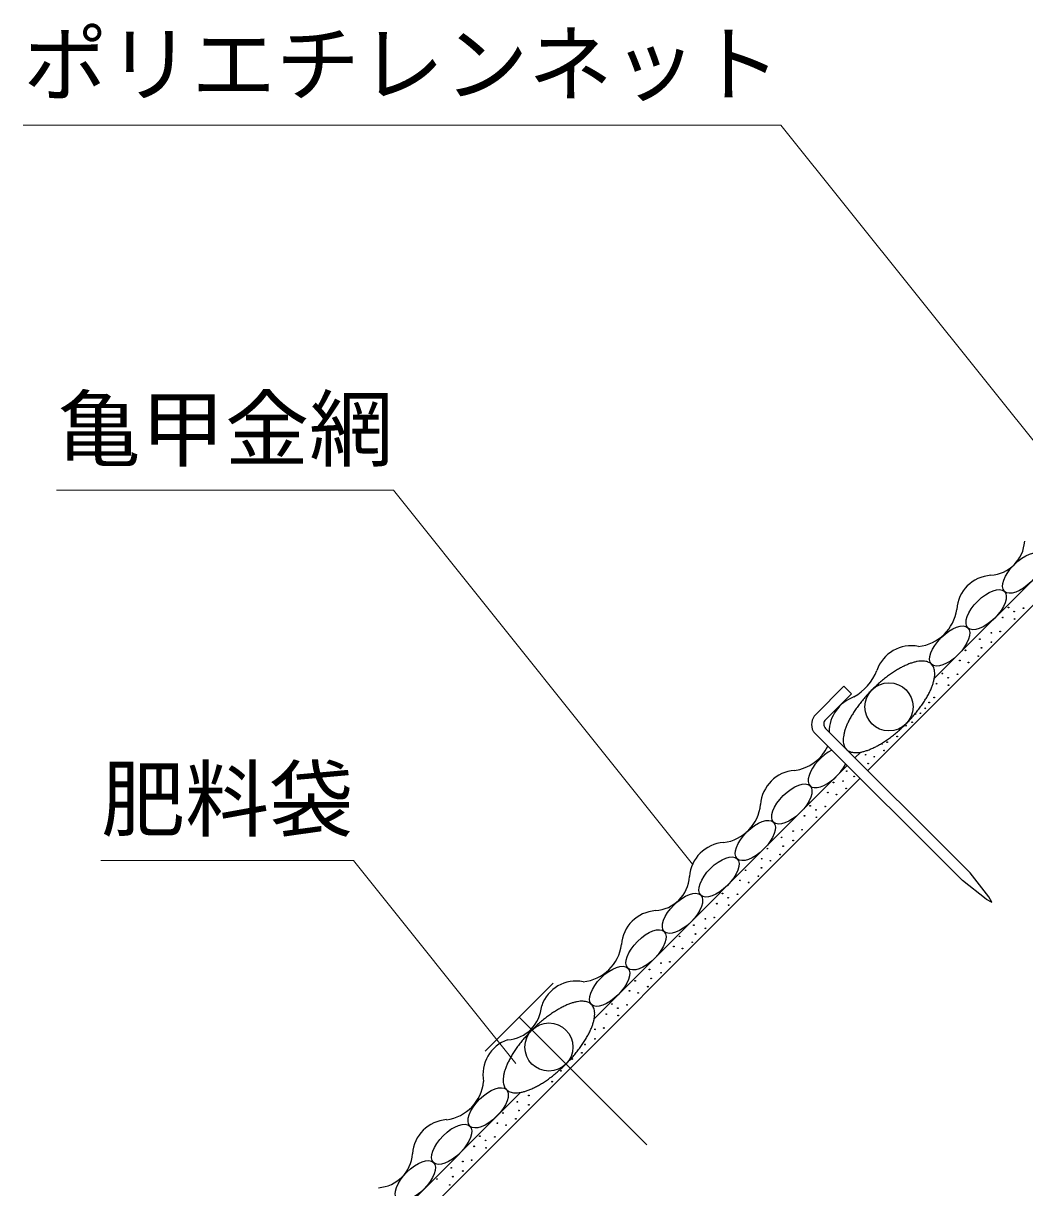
# Model space of a CAD drawing. Units: millimetres, scale not verified. Extents: x 200 to 8200, y 200 to 5838.
# Drawn here: x 1444 to 2277, y 2611 to 3579 of the extents above; entities that cross this region are included whole.
import ezdxf
from ezdxf.enums import TextEntityAlignment as Align

# ---------------------------------------------------------------- set-up
doc = ezdxf.new("R2010")
doc.units = ezdxf.units.MM
doc.header["$LTSCALE"] = 20
doc.layers.add('C-STR', color=7, linetype='Continuous', lineweight=25)
doc.layers.add('C-STR-HTXT', color=1, linetype='Continuous', lineweight=13)
doc.styles.add('ＭＳ ゴシック', font='')
doc.styles.get('ＭＳ ゴシック').set_extended_font_data('MS Gothic')

msp = doc.modelspace()

# ---------------------------------------------------------------- linework, layer by layer
at = {"layer": 'C-STR'}
for p, q in [((2146.15, 2957.87), (2705.38, 3517.09)), ((2201.52, 3034.45), (2423.13, 3256.06)), ((2102.9, 3004.66), (2126.19, 3027.97)), ((2132.56, 3021.6), (2111.31, 3000.34)), ((2132.56, 3021.6), (2126.19, 3027.97)), ((2111.01, 2993), (2231.25, 2872.82)), ((2101.33, 2989.95), (2224.89, 2866.46)), ((2135.55, 2968.48), (2140.28, 2973.21)), ((1918.68, 2751.61), (2129.08, 2962.01)), ((1580.47, 2392.19), (2139.69, 2951.41)), ((2244.69, 2850.91), (2224.89, 2866.46)), ((2246.81, 2853.03), (2231.25, 2872.82)), ((2244.69, 2850.91), (2249.29, 2848.43)), ((2249.29, 2848.43), (2246.81, 2853.03)), ((1884.52, 2781.09), (1827.96, 2724.53)), ((1962.31, 2646.74), (1856.24, 2752.81)), ((1635.84, 2468.77), (1857.44, 2690.37))]:
    msp.add_line(p, q, dxfattribs=at)
for centre in [(2263.14, 3093.51), (2267.97, 3090.05), (2275.67, 3092.91), (2258.42, 3085.11), (2268.31, 3083.93), (2248.97, 3072.49), (2256.35, 3073.58), (2239.41, 3067.2), (2240.71, 3059.9), (2248.98, 3064.6), (2222.8, 3049.49), (2227.52, 3057.89), (2238.08, 3053), (2230.01, 3047.81), (2203.47, 3030.17), (2208.2, 3038.57), (2213.02, 3035.1), (2220.73, 3037.96), (2213.36, 3028.98), (2197.3, 3014.53), (2201.4, 3018.63), (2185.77, 3004.95), (2189.93, 3005.55), (2194.03, 3009.65), (2177.97, 2995.21), (2183.14, 2998.05), (2162.34, 2981.52), (2170.61, 2986.23), (2158.07, 2980.15), (2159.71, 2974.62), (2144.42, 2971.11), (2146.45, 2963.68), (2151.63, 2969.43), (2128.66, 2957.44), (2134.87, 2953.08), (2117.62, 2947.99), (2125.6, 2949.19), (2128.19, 2943.1), (2112.9, 2939.59), (2120.11, 2937.91), (2098.3, 2928.67), (2103.12, 2925.2), (2110.83, 2928.06), (2093.57, 2920.27), (2103.46, 2919.08), (2084.13, 2907.64), (2091.5, 2908.73), (2074.56, 2902.36), (2075.87, 2895.05), (2084.13, 2899.75), (2057.95, 2884.64), (2062.67, 2893.04), (2073.24, 2888.15), (2044.63, 2875), (2057.83, 2877.01), (2065.16, 2882.96), (2039.91, 2866.6), (2055.2, 2870.11), (2025.31, 2855.68), (2047.12, 2864.92), (2020.59, 2847.28), (2030.13, 2852.21), (2030.47, 2846.09), (2037.84, 2855.07), (2001.57, 2829.37), (2011.14, 2834.65), (2011.15, 2826.77), (2018.51, 2835.75), (1989.69, 2820.06), (2002.88, 2822.06), (1984.96, 2811.66), (1992.17, 2809.97), (2000.25, 2815.16), (1974.23, 2797.74), (1981.6, 2798.84), (1964.66, 2792.46), (1974.23, 2789.86), (1952.77, 2783.14), (1963.34, 2778.25), (1965.97, 2785.15), (1948.05, 2774.74), (1955.26, 2773.06), (1933.45, 2763.82), (1938.27, 2760.35), (1945.98, 2763.21), (1928.73, 2755.42), (1938.61, 2754.23), (1919.28, 2742.79), (1926.65, 2743.89), (1911.02, 2730.2), (1919.29, 2734.91), (1908.39, 2723.3), (1900.31, 2718.11), (1891.03, 2708.26), (1883.66, 2699.28), (1854.76, 2682.56), (1864.33, 2687.84), (1842.88, 2673.25), (1856.07, 2675.25), (1864.34, 2679.96), (1838.15, 2664.85), (1845.36, 2663.16), (1853.44, 2668.35), (1823.55, 2653.92), (1836.08, 2653.31), (1818.83, 2645.52), (1828.37, 2650.46), (1828.71, 2644.33), (1809.38, 2632.89), (1816.75, 2633.99), (1799.81, 2627.61), (1809.39, 2625.01), (1787.93, 2618.3), (1801.12, 2620.3), (1798.49, 2613.4)]:
    msp.add_circle(centre, 0.3, dxfattribs=at)
at = {"layer": 'C-STR', "color": 3}
for centre in [(2163.83, 3010.9), (1880.99, 2728.06)]:
    msp.add_circle(centre, 20, dxfattribs=at)
at = {"layer": 'C-STR', "color": 1}
for centre, radius, start, end in [((2246.35, 3150.58), 30.42, 273.88791, 356.11209), ((2250.48, 3089.89), 30.42, 93.88791, 176.11209), ((2184.7, 3096.68), 35.75, 275.92465, 352.39909), ((2182.53, 3031.28), 30.42, 78.88791, 161.11209), ((2113.53, 3056.84), 43.18, 299.20157, 338.6594), ((2145.64, 2989.46), 31.68, 110.40143, 178.94254), ((2080.6, 2993.49), 35.75, 277.60091, 334.87915), ((2087.39, 2927.72), 30.42, 93.88791, 176.11209), ((2021.49, 2933.47), 35.75, 277.60091, 354.07535), ((2028.28, 2867.69), 30.42, 93.88791, 176.11209), ((1967.58, 2871.81), 30.42, 273.88791, 356.11209), ((1971.71, 2811.12), 30.42, 93.88791, 176.11209), ((1905.93, 2817.91), 35.75, 275.92465, 352.39909), ((1903.76, 2752.51), 30.42, 78.88791, 161.11209), ((1844.63, 2764.42), 30.42, 273.88791, 356.11209), ((1856.54, 2705.29), 30.42, 108.88791, 191.11209), ((1791.14, 2703.12), 35.75, 277.60091, 354.07535), ((1797.93, 2637.34), 30.42, 93.88791, 176.11209), ((1737.24, 2641.47), 30.42, 273.88791, 356.11209)]:
    msp.add_arc(centre, radius, start, end, dxfattribs=at)
at = {"layer": 'C-STR'}
for centre, radius, start, end in [((2218.07, 2962.74), 92.09, 122.008, 124.46712), ((2212.49, 2971.76), 81.48, 119.36878, 122.03862), ((2207.14, 2981.35), 70.5, 116.46608, 119.4082), ((2202.34, 2991.12), 59.61, 113.22417, 116.51678), ((2198.29, 3000.7), 49.22, 109.54574, 113.28947), ((2195.15, 3009.7), 39.68, 105.3049, 109.62992), ((2192.99, 3017.84), 31.26, 100.33954, 105.41315), ((2191.77, 3024.85), 24.14, 94.44603, 100.47713), ((2191.38, 3030.58), 18.4, 87.38455, 94.61565), ((2191.63, 3034.96), 14.02, 78.91358, 87.5801), ((2192.26, 3037.99), 10.93, 68.88374, 79.10992), ((2192.98, 3039.78), 8.99, 57.40605, 69.02993), ((2193.46, 3040.53), 8.1, 45.01549, 57.44312), ((2193.4, 3040.48), 8.18, 32.61788, 44.9235), ((2192.49, 3039.94), 9.24, 21.12586, 32.43816), ((2190.5, 3039.21), 11.36, 11.08473, 20.92162), ((2187.25, 3038.62), 14.66, 2.60859, 10.89773), ((2236.02, 2938.86), 121.98, 130.96843, 133.00263), ((2232.88, 2942.51), 117.17, 128.88707, 130.9777), ((2228.62, 2947.83), 110.36, 126.7233, 128.90037), ((2223.57, 2954.66), 101.86, 124.44349, 126.74129), ((2161.18, 3042.68), 41.2, 340.4498, 344.61538), ((2169.48, 3040.36), 32.58, 344.68939, 349.55791), ((2176.7, 3038.98), 25.23, 349.65344, 355.42339), ((2182.65, 3038.47), 19.26, 355.54611, 2.45369), ((2236.31, 2938.32), 122.57, 137.00225, 139.02669), ((2237.9, 2936.83), 124.75, 134.9996, 137.00147), ((2237.76, 2936.98), 124.55, 132.99693, 135.002), ((2132.66, 3055.08), 72.34, 330.62913, 333.49659), ((2142.43, 3050.16), 61.4, 333.53125, 336.7278), ((2152.06, 3045.98), 50.9, 336.77238, 340.39241), ((2221.31, 2950.28), 103.38, 143.27556, 145.53966), ((2227.9, 2945.34), 111.62, 141.11195, 143.26438), ((2232.95, 2941.24), 118.12, 139.03069, 141.10453), ((2106.35, 3071.52), 103.38, 323.27556, 325.53966), ((2114.25, 3066.08), 93.79, 325.55516, 327.96972), ((2123.13, 3060.48), 83.28, 327.99034, 330.60227), ((2111.58, 2996.21), 12.12, 135.76262, 207.21038), ((2195.01, 2966.73), 72.34, 150.62913, 153.49659), ((2204.53, 2961.33), 83.28, 147.99034, 150.60227), ((2213.42, 2955.73), 93.79, 145.55516, 147.96972), ((2091.35, 3083.49), 122.57, 317.00225, 319.02669), ((2094.71, 3080.56), 118.12, 319.03069, 321.10453), ((2099.76, 3076.47), 111.62, 321.11195, 323.26438), ((2114.54, 2996.53), 5, 130.34108, 225.01704), ((2166.48, 2979.12), 41.2, 160.4498, 164.61538), ((2175.61, 2975.83), 50.9, 156.77238, 160.39241), ((2185.24, 2971.64), 61.4, 153.53125, 156.7278), ((2091.64, 3082.94), 121.98, 310.96843, 313.00263), ((2089.9, 3084.83), 124.55, 312.99693, 315.002), ((2089.76, 3084.97), 124.75, 314.9996, 317.00147), ((2110.88, 2997.4), 12.12, 213.77174, 217.96511), ((2145.01, 2983.34), 19.26, 175.54611, 182.45369), ((2140.41, 2983.18), 14.66, 182.60859, 190.89773), ((2150.96, 2982.82), 25.23, 169.65344, 175.42339), ((2158.18, 2981.45), 32.58, 164.68939, 169.55791), ((2109.59, 3059.07), 92.09, 302.008, 304.46712), ((2104.09, 3067.15), 101.86, 304.44349, 306.74129), ((2099.04, 3073.98), 110.36, 306.7233, 308.90037), ((2094.78, 3079.3), 117.17, 308.88707, 310.9777), ((2137.17, 2982.6), 11.36, 191.08473, 200.92162), ((2135.18, 2981.87), 9.24, 201.12586, 221.69994), ((2134.2, 2981.28), 8.1, 225.01549, 237.44312), ((2134.69, 2982.03), 8.99, 237.40605, 249.02993), ((2135.41, 2983.82), 10.93, 248.88374, 259.10992), ((2136.04, 2986.85), 14.02, 258.91358, 267.5801), ((2136.28, 2991.22), 18.4, 267.38455, 274.61565), ((2135.89, 2996.95), 24.14, 274.44603, 280.47713), ((2134.67, 3003.97), 31.26, 280.33954, 285.41315), ((2132.51, 3012.1), 39.68, 285.3049, 289.62992), ((2129.37, 3021.11), 49.22, 289.54574, 293.28947), ((2125.33, 3030.68), 59.61, 293.22417, 296.51678), ((2120.52, 3040.46), 70.5, 296.46608, 299.4082), ((2115.18, 3050.05), 81.48, 299.36878, 302.03862), ((1929.64, 2688.92), 81.48, 119.36878, 122.03862), ((1924.3, 2698.51), 70.5, 116.46608, 119.4082), ((1919.5, 2708.28), 59.61, 113.22417, 116.51678), ((1915.45, 2717.85), 49.22, 109.54574, 113.28947), ((1912.31, 2726.86), 39.68, 105.3049, 109.62992), ((1910.15, 2735), 31.26, 100.33954, 105.41315), ((1908.93, 2742.01), 24.14, 94.44603, 100.47713), ((1908.54, 2747.74), 18.4, 87.38455, 94.61565), ((1908.78, 2752.11), 14.02, 78.91358, 87.5801), ((1909.41, 2755.14), 10.93, 68.88374, 79.10992), ((1910.13, 2756.94), 8.99, 57.40605, 69.02993), ((1910.62, 2757.69), 8.1, 45.01549, 57.44312), ((1910.55, 2757.64), 8.18, 32.61788, 44.9235), ((1909.64, 2757.09), 9.24, 21.12586, 32.43816), ((1907.65, 2756.37), 11.36, 11.08473, 20.92162), ((1950.04, 2659.67), 117.17, 128.88707, 130.9777), ((1945.78, 2664.99), 110.36, 126.7233, 128.90037), ((1940.73, 2671.82), 101.86, 124.44349, 126.74129), ((1935.23, 2679.9), 92.09, 122.008, 124.46712), ((1886.64, 2757.51), 32.58, 344.68939, 349.55791), ((1893.86, 2756.14), 25.23, 349.65344, 355.42339), ((1904.41, 2755.78), 14.66, 2.60859, 10.89773), ((1899.81, 2755.62), 19.26, 355.54611, 2.45369), ((1955.06, 2653.99), 124.75, 134.9996, 137.00147), ((1954.92, 2654.14), 124.55, 132.99693, 135.002), ((1953.18, 2656.02), 121.98, 130.96843, 133.00263), ((1849.81, 2772.23), 72.34, 330.62913, 333.49659), ((1859.58, 2767.32), 61.4, 333.53125, 336.7278), ((1869.21, 2763.14), 50.9, 336.77238, 340.39241), ((1878.34, 2759.84), 41.2, 340.4498, 344.61538), ((1945.06, 2662.5), 111.62, 141.11195, 143.26438), ((1950.11, 2658.4), 118.12, 139.03069, 141.10453), ((1953.47, 2655.48), 122.57, 137.00225, 139.02669), ((1823.51, 2788.68), 103.38, 323.27556, 325.53966), ((1831.4, 2783.23), 93.79, 325.55516, 327.96972), ((1840.29, 2777.64), 83.28, 327.99034, 330.60227), ((1921.69, 2678.48), 83.28, 147.99034, 150.60227), ((1930.57, 2672.89), 93.79, 145.55516, 147.96972), ((1938.47, 2667.44), 103.38, 143.27556, 145.53966), ((1808.51, 2800.64), 122.57, 317.00225, 319.02669), ((1811.87, 2797.72), 118.12, 319.03069, 321.10453), ((1816.92, 2793.63), 111.62, 321.11195, 323.26438), ((1892.76, 2692.99), 50.9, 156.77238, 160.39241), ((1892.76, 2692.99), 50.9, 156.77238, 160.39241), ((1902.39, 2688.8), 61.4, 153.53125, 156.7278), ((1912.17, 2683.89), 72.34, 150.62913, 153.49659), ((1808.8, 2800.1), 121.98, 310.96843, 313.00263), ((1807.06, 2801.99), 124.55, 312.99693, 315.002), ((1806.92, 2802.13), 124.75, 314.9996, 317.00147), ((1862.17, 2700.5), 19.26, 175.54611, 182.45369), ((1868.12, 2699.98), 25.23, 169.65344, 175.42339), ((1875.34, 2698.61), 32.58, 164.68939, 169.55791), ((1875.34, 2698.61), 32.58, 164.68939, 169.55791), ((1883.64, 2696.28), 41.2, 160.4498, 164.61538), ((1821.25, 2784.31), 101.86, 304.44349, 306.74129), ((1816.2, 2791.14), 110.36, 306.7233, 308.90037), ((1811.94, 2796.46), 117.17, 308.88707, 310.9777), ((1857.57, 2700.34), 14.66, 182.60859, 190.89773), ((1854.32, 2699.75), 11.36, 191.08473, 200.92162), ((1852.33, 2699.03), 9.24, 201.12586, 221.69994), ((1851.36, 2698.43), 8.1, 225.01549, 237.44312), ((1851.84, 2699.18), 8.99, 237.40605, 249.02993), ((1849.67, 2729.26), 39.68, 285.3049, 289.62992), ((1846.53, 2738.27), 49.22, 289.54574, 293.28947), ((1842.48, 2747.84), 59.61, 293.22417, 296.51678), ((1837.68, 2757.62), 70.5, 296.46608, 299.4082), ((1832.33, 2767.21), 81.48, 299.36878, 302.03862), ((1826.75, 2776.22), 92.09, 302.008, 304.46712), ((1852.56, 2700.98), 10.93, 248.88374, 259.10992), ((1853.19, 2704.01), 14.02, 258.91358, 267.5801), ((1853.44, 2708.38), 18.4, 267.38455, 274.61565), ((1853.05, 2714.11), 24.14, 274.44603, 280.47713), ((1851.83, 2721.13), 31.26, 280.33954, 285.41315), ((1820.71, 2628.11), 37.98, 122.73288, 125.38647)]:
    msp.add_arc(centre, radius, start, end, dxfattribs=at)
for centre in [(2274.95, 3122.02), (2244.64, 3091.72), (2214.34, 3061.41), (2083.02, 2930.09), (2052.71, 2899.79), (2022.41, 2869.48), (1992.11, 2839.18), (1961.8, 2808.87), (1931.5, 2778.57), (1830.48, 2677.55), (1800.18, 2647.25), (1769.87, 2616.94)]:
    msp.add_ellipse(centre, major_axis=(15.15, 15.15), ratio=0.466665, dxfattribs=at)
for start_param, end_param in [(0.952633, 5.330832), (6.256981, 6.316161)]:
    msp.add_ellipse((2113.32, 2960.4), major_axis=(15.15, 15.15), ratio=0.466665, start_param=start_param, end_param=end_param, dxfattribs=at)
at = {"layer": 'C-STR-HTXT'}
for p, q in [((1443.87, 3494.35), (2073.87, 3494.35)), ((2073.87, 3494.35), (2325.35, 3180.31)), ((1471.63, 3190.91), (1751.63, 3190.91)), ((1751.63, 3190.91), (2000.51, 2880.11)), ((1508.45, 2883.14), (1718.45, 2883.14)), ((1718.45, 2883.14), (1853.6, 2714.36))]:
    msp.add_line(p, q, dxfattribs=at)

# ---------------------------------------------------------------- texts
at = {"layer": 'C-STR-HTXT', "color": 7, "style": 'ＭＳ ゴシック'}
for s, p in [('ポリエチレンネット', (1443.87, 3504.35)), ('亀甲金網', (1471.63, 3200.91)), ('肥料袋', (1508.45, 2893.14))]:
    msp.add_text(s, height=51.32, dxfattribs=at).set_placement(p, align=Align.BOTTOM_LEFT)

doc.saveas('drawing.dxf')
